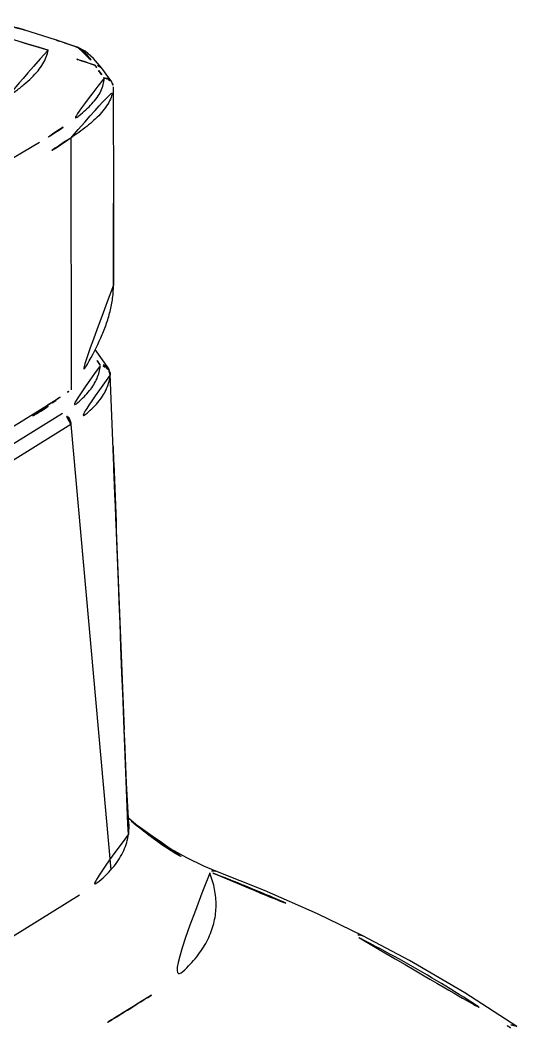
# Model space of a CAD drawing. Extents: x 16296660632 to 16296672714, y -37409619871 to -37409617455.
# Drawn here: x 16296672583 to 16296672632.1, y -37409617745.2 to -37409617643 of the extents above; entities that cross this region are included whole.
import ezdxf

# ---------------------------------------------------------------- set-up
doc = ezdxf.new("R2010")
doc.units = 0
doc.header["$LTSCALE"] = 10
doc.header["$MEASUREMENT"] = 0
doc.layers.get('0').update_dxf_attribs({"linetype": 'CONTINUOUS'})
doc.layers.add('02___PRT_ALL_AXES', color=7, linetype='CONTINUOUS')

msp = doc.modelspace()

# ---------------------------------------------------------------- linework, layer by layer
at = {"color": 7, "linetype": 'Continuous'}
for p, q in [((16296672588.624189, -37409617645.656967), (16296672588.628811, -37409617645.65889)), ((16296672588.628811, -37409617645.65889), (16296672588.640079, -37409617645.663643)), ((16296672588.633671, -37409617645.660278), (16296672588.64172, -37409617645.663078)), ((16296672588.641781, -37409617645.663094), (16296672588.687309, -37409617645.680069)), ((16296672592.03364, -37409617649.044518), (16296672591.716049, -37409617648.60405)), ((16296672592.24258, -37409617649.634033), (16296672592.24378, -37409617649.676521)), ((16296672592.24378, -37409617649.676521), (16296672592.27043, -37409617661.265907)), ((16296672588.003969, -37409617654.749229), (16296672588.04385, -37409617679.922722)), ((16296672584.87377, -37409617655.210129), (16296672569.84428, -37409617664.00499)), ((16296672592.289021, -37409617669.432693), (16296672592.27043, -37409617661.265648)), ((16296672592.27043, -37409617661.265907), (16296672592.288931, -37409617669.447884)), ((16296672592.288931, -37409617669.447884), (16296672592.289021, -37409617669.43235)), ((16296672591.743931, -37409617677.738029), (16296672590.46072, -37409617675.883018)), ((16296672591.794279, -37409617677.817787), (16296672591.743931, -37409617677.738029)), ((16296672591.924259, -37409617678.142113), (16296672591.794279, -37409617677.817787)), ((16296672591.95565, -37409617678.370857), (16296672591.924259, -37409617678.142113)), ((16296672591.95565, -37409617678.370872), (16296672591.954571, -37409617678.415466)), ((16296672592.508141, -37409617692.53054), (16296672591.95561, -37409617678.369743)), ((16296672588.06212, -37409617679.910233), (16296672588.04347, -37409617679.922623)), ((16296672576.674999, -37409617687.001518), (16296672585.67791, -37409617681.462486)), ((16296672587.195299, -37409617682.272179), (16296672575.689341, -37409617689.421692)), ((16296672588.02816, -37409617683.39389), (16296672576.523609, -37409617690.543762)), ((16296672593.72403, -37409617723.323273), (16296672593.347481, -37409617713.879929)), ((16296672593.395981, -37409617714.958092), (16296672593.351839, -37409617713.879601)), ((16296672593.764231, -37409617724.327927), (16296672593.35194, -37409617713.882278)), ((16296672593.76425, -37409617724.328491), (16296672593.72403, -37409617723.323273)), ((16296672594.977779, -37409617723.754547), (16296672593.77066, -37409617722.750038)), ((16296672593.79936, -37409617723.321007), (16296672593.80283, -37409617723.394287)), ((16296672594.056129, -37409617723.025917), (16296672594.09403, -37409617723.058983)), ((16296672593.80283, -37409617723.394287), (16296672593.764231, -37409617724.328209)), ((16296672602.50469, -37409617728.033722), (16296672602.504311, -37409617728.033577)), ((16296672588.89089, -37409617730.424278), (16296672576.523609, -37409617738.085793))]:
    msp.add_line(p, q, dxfattribs=at)
msp.add_line((16296672588.02816, -37409617683.39389), (16296672592.020149, -37409617727.897308))
for points in [[(16296672588.633671, -37409617645.660278), (16296672586.574699, -37409617644.968987), (16296672583.337271, -37409617643.953331)], [(16296672591.107389, -37409617647.778107), (16296672590.292219, -37409617646.816879), (16296672589.433969, -37409617646.087021), (16296672588.687309, -37409617645.680069)], [(16296672591.716049, -37409617648.60405), (16296672591.36482, -37409617648.123093), (16296672591.104799, -37409617647.774681)], [(16296672593.351839, -37409617713.879646), (16296672593.13105, -37409617708.322609), (16296672592.508141, -37409617692.53054)], [(16296672593.799801, -37409617723.320183), (16296672593.591339, -37409617719.240913), (16296672593.395981, -37409617714.958092)], [(16296672602.50429, -37409617728.033623), (16296672601.294849, -37409617727.537567), (16296672599.588091, -37409617726.714882), (16296672597.961281, -37409617725.799553), (16296672596.422791, -37409617724.809822), (16296672594.977779, -37409617723.754547)], [(16296672617.179371, -37409617734.481163), (16296672612.654579, -37409617732.288696), (16296672607.35582, -37409617729.961723), (16296672602.50469, -37409617728.033722)], [(16296672632.572069, -37409617743.564537), (16296672627.357059, -37409617740.194206), (16296672621.855631, -37409617736.963371), (16296672617.17939, -37409617734.481163)]]:
    msp.add_lwpolyline(points, dxfattribs=at)
for centre, radius, start, end in [((16296672519.01874, -37409617861.946518), 226.051646, 72.82971552, 75.59575902), ((16296672542.60013, -37409617779.606232), 141.637709, 73.28438467, 74.42776877), ((16296672543.233061, -37409617777.460037), 139.400155, 70.99707653, 73.27982086), ((16296672588.158739, -37409617647.020782), 1.441053, 70.41563002, 71.15636092), ((16296672587.950569, -37409617647.28109), 1.75828, 65.4300486, 66.91192949), ((16296672518.471889, -37409617863.508553), 227.706938, 71.58585527, 72.81412057), ((16296672268.958229, -37409617898.642883), 390.652297, 34.49687789, 34.6820905), ((16296672513.756439, -37409617569.585274), 133.014908, 303.77175188, 303.95130705), ((16296672612.840321, -37409617701.527153), 28.548965, 228.08784339, 228.85527892), ((16296672543.86516, -37409617881.190781), 163.705843, 69.04887437, 69.2557283), ((16296672591.84903, -37409617732.127579), 10.781928, 21.15127885, 21.94606064), ((16296672551.192011, -37409617863.051033), 144.153676, 62.82998976, 63.12372434)]:
    msp.add_arc(centre, radius, start, end, dxfattribs=at)
for points, knots in [([(16296672588.681669, -37409617645.682007), (16296672588.831329, -37409617645.750427), (16296672589.135281, -37409617645.943047), (16296672589.56333, -37409617646.335907), (16296672589.9946, -37409617646.850029), (16296672590.267679, -37409617647.243217), (16296672590.401621, -37409617647.460342)], [0, 0, 0, 0, 0.1972290542, 0.4272561639, 0.6942168965, 1, 1, 1, 1]), ([(16296672585.75173, -37409617645.969543), (16296672585.702909, -37409617646.197166), (16296672585.584209, -37409617646.673424), (16296672585.23406, -37409617647.369041), (16296672584.731819, -37409617648.065079), (16296672584.085381, -37409617648.753891), (16296672583.321671, -37409617649.433403), (16296672582.15696, -37409617650.343147), (16296672581.21644, -37409617650.98069), (16296672580.56871, -37409617651.39959)], [0, 0, 0, 0, 0.0907285556, 0.1902836745, 0.3013285685, 0.424286716, 0.5576423831, 0.6993757693, 1, 1, 1, 1]), ([(16296672590.401621, -37409617647.460358), (16296672590.433781, -37409617647.504669), (16296672590.564739, -37409617647.683609), (16296672590.69598, -37409617647.862343), (16296672590.79352, -37409617647.997879)], [0, 0, 0, 0, 0.2469456175, 1, 1, 1, 1]), ([(16296672591.104811, -37409617647.774673), (16296672591.027241, -37409617647.67202), (16296672590.80826, -37409617647.501457), (16296672590.53727, -37409617647.455704), (16296672590.401621, -37409617647.46035)], [0, 0, 0, 0, 0.4866358761, 1, 1, 1, 1]), ([(16296672591.345131, -37409617648.76445), (16296672591.33997, -37409617648.984253), (16296672591.27829, -37409617649.434822), (16296672591.028431, -37409617650.091461), (16296672590.63732, -37409617650.729424), (16296672590.12553, -37409617651.348106), (16296672589.51408, -37409617651.949547), (16296672588.57172, -37409617652.74865), (16296672587.79917, -37409617653.301567), (16296672587.264059, -37409617653.66243)], [0, 0, 0, 0, 0.0999510595, 0.2046415885, 0.3171567836, 0.4386337589, 0.5688076661, 0.7065810955, 1, 1, 1, 1]), ([(16296672590.79352, -37409617647.997879), (16296672590.8797, -37409617648.117638), (16296672591.05234, -37409617648.358818), (16296672591.22683, -37409617648.598663), (16296672591.314079, -37409617648.719521)], [0, 0, 0, 0, 0.4974525893, 1, 1, 1, 1]), ([(16296672591.3393, -37409617648.759407), (16296672591.416969, -37409617648.765167), (16296672591.570869, -37409617648.796043), (16296672591.71274, -37409617648.861641), (16296672591.779819, -37409617648.899933)], [0, 0, 0, 0, 0.5020766369, 1, 1, 1, 1]), ([(16296672592.033581, -37409617649.044403), (16296672591.995171, -37409617648.990883), (16296672591.902399, -37409617648.892937), (16296672591.66781, -37409617648.74926), (16296672591.453739, -37409617648.713226), (16296672591.314079, -37409617648.719498)], [0, 0, 0, 0, 0.2415634595, 0.4874229575, 1, 1, 1, 1]), ([(16296672591.779819, -37409617648.899933), (16296672591.809441, -37409617648.916817), (16296672591.92075, -37409617648.986099), (16296672592.02083, -37409617649.075989), (16296672592.07859, -37409617649.154099)], [0, 0, 0, 0, 0.2597996195, 1, 1, 1, 1]), ([(16296672592.033581, -37409617649.044403), (16296672592.09481, -37409617649.12973), (16296672592.194799, -37409617649.318657), (16296672592.23704, -37409617649.528542), (16296672592.24258, -37409617649.634041)], [0, 0, 0, 0, 0.4985360296, 1, 1, 1, 1]), ([(16296672592.07859, -37409617649.154099), (16296672592.10322, -37409617649.187401), (16296672592.15934, -37409617649.278458), (16296672592.218559, -37409617649.440422), (16296672592.23917, -37409617649.569427), (16296672592.24258, -37409617649.634048)], [0, 0, 0, 0, 0.2420837013, 0.6217950741, 1, 1, 1, 1]), ([(16296672588.00453, -37409617654.751831), (16296672588.55167, -37409617654.384163), (16296672589.343679, -37409617653.819359), (16296672590.31337, -37409617653.001328), (16296672590.948811, -37409617652.380219), (16296672591.48477, -37409617651.737061), (16296672591.898081, -37409617651.070168), (16296672592.16431, -37409617650.380966), (16296672592.233351, -37409617649.907097), (16296672592.24017, -37409617649.675743)], [0, 0, 0, 0, 0.2890643936, 0.4258829353, 0.5559853045, 0.6782255409, 0.7921535242, 0.8985034337, 1, 1, 1, 1]), ([(16296672587.2637, -37409617653.662331), (16296672586.87569, -37409617653.924133), (16296672586.08688, -37409617654.451683), (16296672585.29001, -37409617654.968552), (16296672584.87406, -37409617655.210281)], [0, 0, 0, 0, 0.4931425716, 1, 1, 1, 1]), ([(16296672588.00453, -37409617654.7519), (16296672587.617359, -37409617655.012123), (16296672587.031639, -37409617655.404114), (16296672586.230909, -37409617655.921333), (16296672585.81719, -37409617656.178123), (16296672585.602421, -37409617656.303207)], [0, 0, 0, 0, 0.4893510305, 0.7392771748, 1, 1, 1, 1]), ([(16296672592.288931, -37409617669.447884), (16296672592.282419, -37409617669.885971), (16296672592.213079, -37409617670.77375), (16296672591.9515, -37409617672.100883), (16296672591.544979, -37409617673.428047), (16296672590.834249, -37409617675.207603), (16296672589.6917, -37409617677.394302), (16296672588.624559, -37409617679.072433), (16296672588.06193, -37409617679.910187)], [0, 0, 0, 0, 0.1149489674, 0.2329443327, 0.3542029158, 0.4785741809, 0.7352401942, 1, 1, 1, 1]), ([(16296672590.91659, -37409617677.391838), (16296672590.92345, -37409617677.401817), (16296672590.946449, -37409617677.440247), (16296672590.956659, -37409617677.486908), (16296672590.95373, -37409617677.519493)], [0, 0, 0, 0, 0.2701724997, 1, 1, 1, 1]), ([(16296672591.742821, -37409617677.736443), (16296672591.657949, -37409617677.612282), (16296672591.398581, -37409617677.407967), (16296672591.074989, -37409617677.373039), (16296672590.91659, -37409617677.391838)], [0, 0, 0, 0, 0.4852997105, 1, 1, 1, 1]), ([(16296672590.95373, -37409617677.519493), (16296672590.91507, -37409617677.950249), (16296672590.67905, -37409617678.849243), (16296672589.88908, -37409617680.097908), (16296672588.69874, -37409617681.264664), (16296672587.729, -37409617681.940483), (16296672587.195299, -37409617682.272179)], [0, 0, 0, 0, 0.2070514142, 0.436148915, 0.6991741605, 1, 1, 1, 1]), ([(16296672591.954571, -37409617678.415466), (16296672591.91428, -37409617678.86731), (16296672591.668039, -37409617679.809563), (16296672590.843531, -37409617681.118759), (16296672589.600071, -37409617682.339783), (16296672588.58831, -37409617683.048233), (16296672588.030991, -37409617683.394608)], [0, 0, 0, 0, 0.2075705276, 0.4368624383, 0.6997409973, 1, 1, 1, 1]), ([(16296672591.809589, -37409617677.970154), (16296672591.742399, -37409617677.867958), (16296672591.622471, -37409617677.747864), (16296672591.481791, -37409617677.662903), (16296672591.444651, -37409617677.643417)], [0, 0, 0, 0, 0.7446678106, 1, 1, 1, 1]), ([(16296672591.95454, -37409617678.415466), (16296672591.950279, -37409617678.298508), (16296672591.90918, -37409617678.140549), (16296672591.83165, -37409617678.003693), (16296672591.809589, -37409617677.970154)], [0, 0, 0, 0, 0.7446370123, 1, 1, 1, 1]), ([(16296672585.676319, -37409617681.462082), (16296672585.831829, -37409617681.368317), (16296672586.161381, -37409617681.162529), (16296672586.835991, -37409617680.727982), (16296672587.3536, -37409617680.385063), (16296672587.69771, -37409617680.154953)], [0, 0, 0, 0, 0.2262840112, 0.4841318433, 1, 1, 1, 1]), ([(16296672593.347481, -37409617713.879929), (16296672592.995029, -37409617705.014526), (16296672592.52906, -37409617693.1931), (16296672592.06917, -37409617681.371437), (16296672591.954571, -37409617678.415466)], [0, 0, 0, 0, 0.7499543693, 1, 1, 1, 1]), ([(16296672588.02816, -37409617683.39389), (16296672588.02367, -37409617683.145859), (16296672587.842239, -37409617682.658752), (16296672587.42642, -37409617682.335663), (16296672587.195299, -37409617682.272179)], [0, 0, 0, 0, 0.5086105898, 1, 1, 1, 1]), ([(16296672594.09403, -37409617723.058983), (16296672595.313789, -37409617724.121071), (16296672597.806459, -37409617725.966232), (16296672600.509239, -37409617727.48745), (16296672601.849649, -37409617728.097992)], [0, 0, 0, 0, 0.5233703213, 1, 1, 1, 1]), ([(16296672593.76425, -37409617724.328491), (16296672593.694019, -37409617724.887177), (16296672593.36009, -37409617726.042717), (16296672592.332251, -37409617727.647232), (16296672590.808371, -37409617729.141022), (16296672589.57279, -37409617730.004784), (16296672588.893721, -37409617730.425003)], [0, 0, 0, 0, 0.2097997853, 0.4403689324, 0.7024608606, 1, 1, 1, 1]), ([(16296672601.904591, -37409617728.237137), (16296672602.10607, -37409617728.757927), (16296672602.4231, -37409617729.817322), (16296672602.585711, -37409617731.459503), (16296672602.393259, -37409617733.101227), (16296672601.828171, -37409617734.714546), (16296672600.89187, -37409617736.274742), (16296672599.086109, -37409617738.353996), (16296672597.33637, -37409617739.642593), (16296672596.06671, -37409617740.429611)], [0, 0, 0, 0, 0.1130055878, 0.2224512479, 0.3316935472, 0.4448068392, 0.565774297, 0.6976959631, 1, 1, 1, 1]), ([(16296672602.50429, -37409617728.033623), (16296672602.40601, -37409617727.996422), (16296672602.17375, -37409617727.972), (16296672601.95627, -37409617728.045212), (16296672601.849649, -37409617728.097992)], [0, 0, 0, 0, 0.4690137261, 1, 1, 1, 1]), ([(16296672602.40143, -37409617728.308121), (16296672603.62126, -37409617728.775177), (16296672608.349501, -37409617730.65097), (16296672612.986759, -37409617732.758911), (16296672616.35882, -37409617734.468109)], [0, 0, 0, 0, 0.2567863924, 1, 1, 1, 1]), ([(16296672617.17935, -37409617734.481194), (16296672617.06114, -37409617734.421249), (16296672616.77721, -37409617734.357262), (16296672616.496691, -37409617734.416969), (16296672616.35882, -37409617734.468109)], [0, 0, 0, 0, 0.4740285641, 1, 1, 1, 1]), ([(16296672617.01737, -37409617734.803993), (16296672619.57992, -37409617736.119293), (16296672623.325899, -37409617738.187202), (16296672628.12812, -37409617741.16404), (16296672630.441299, -37409617742.686371), (16296672631.58667, -37409617743.446152)], [0, 0, 0, 0, 0.5098623704, 0.7567040742, 1, 1, 1, 1]), ([(16296672631.58667, -37409617743.446152), (16296672631.648939, -37409617743.487457), (16296672631.883631, -37409617743.649178), (16296672632.10681, -37409617743.828102), (16296672632.26099, -37409617743.971153)], [0, 0, 0, 0, 0.262143671, 1, 1, 1, 1]), ([(16296672632.57205, -37409617743.564583), (16296672632.437481, -37409617743.475479), (16296672632.103701, -37409617743.359787), (16296672631.75757, -37409617743.399002), (16296672631.58667, -37409617743.446159)], [0, 0, 0, 0, 0.4765331183, 1, 1, 1, 1])]:
    msp.add_open_spline(points, degree=3, knots=knots, dxfattribs=at)
for points in [[(16296672591.314079, -37409617648.719498), (16296672591.321751, -37409617648.733238), (16296672591.33181, -37409617648.745567), (16296672591.3393, -37409617648.759407)], [(16296672591.444651, -37409617677.643417), (16296672591.29517, -37409617677.565071), (16296672591.12249, -37409617677.521751), (16296672590.95373, -37409617677.519493)], [(16296672596.06671, -37409617740.429611), (16296672592.24859, -37409617742.79612), (16296672588.429899, -37409617745.161713), (16296672584.61183, -37409617747.52829)]]:
    msp.add_open_spline(points, degree=3, dxfattribs=at)
at = {"layer": '02___PRT_ALL_AXES', "color": 7, "linetype": 'Continuous'}
for points, knots in [([(16296672586.502529, -37409617680.975227), (16296672586.44483, -37409617681.024757), (16296672586.205059, -37409617681.225616), (16296672585.95595, -37409617681.415237), (16296672585.76339, -37409617681.55291)], [0, 0, 0, 0, 0.2431409189, 1, 1, 1, 1]), ([(16296672585.76339, -37409617681.55291), (16296672585.382059, -37409617681.825546), (16296672584.54974, -37409617682.349663), (16296672583.6731, -37409617682.793938), (16296672583.20731, -37409617683.0084)], [0, 0, 0, 0, 0.477579889, 1, 1, 1, 1])]:
    msp.add_open_spline(points, degree=3, knots=knots, dxfattribs=at)

doc.saveas('drawing.dxf')
